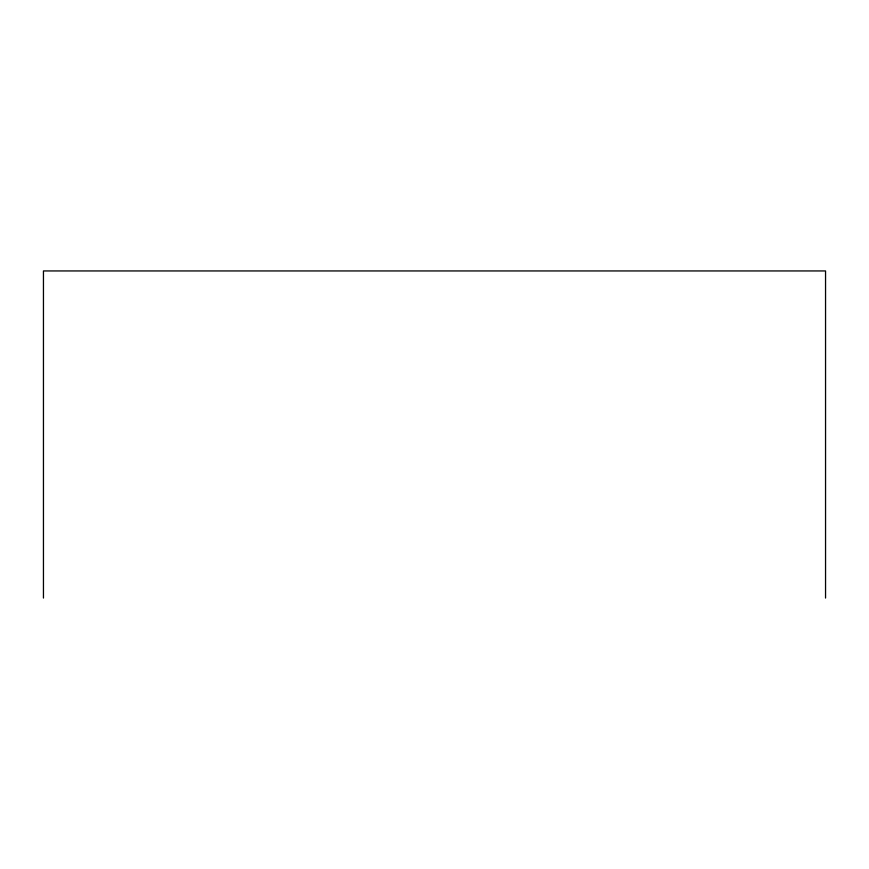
<?xml version="1.0" encoding="UTF-8"?>
<svg xmlns="http://www.w3.org/2000/svg" width="869" height="869" viewBox="0 0 869 869"><rect width="100%" height="100%" fill="white"/><g stroke="black" fill="none" stroke-linecap="round" stroke-linejoin="round"><path stroke-width="1.3" d="M825.55 598.057L825.55 270.943L43.45 270.943L43.45 598.057"/></g></svg>
